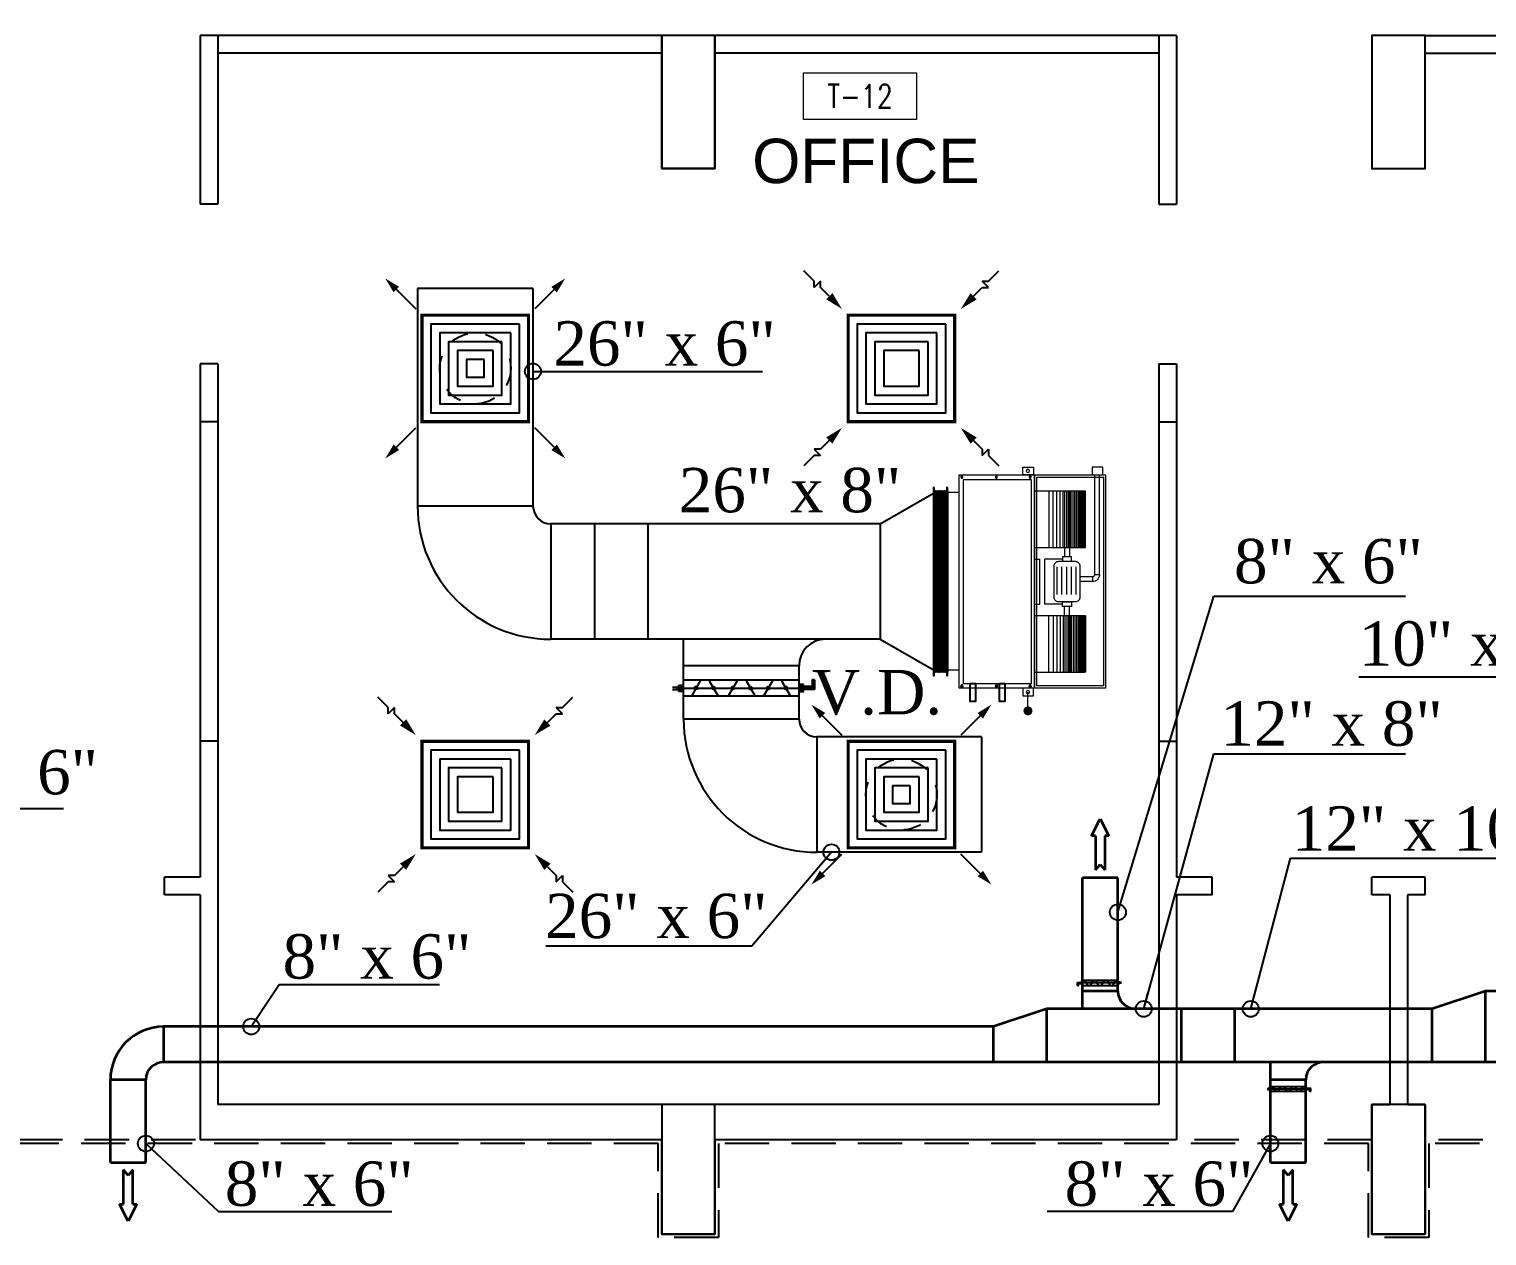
# Model space of a CAD drawing. Extents: x -432 to -365, y -145 to 173.
# Drawn here: x -398.53 to -390.32, y -12.79 to -5.99 of the extents above; entities that cross this region are included whole.
import ezdxf
from ezdxf.enums import TextEntityAlignment as Align

# ---------------------------------------------------------------- set-up
doc = ezdxf.new("R2010")
doc.units = 0
doc.header["$MEASUREMENT"] = 0
for name, pattern in [('DASHDOT', [1, 0.5, -0.25, 0, -0.25]), ('HIDDEN', [0.375, 0.25, -0.125]), ('HIDDEN-Z', [3, 2, -1])]:
    doc.linetypes.add(name, pattern=pattern)
for name, color, linetype in [('01_AC-EQUIP', 206, 'Continuous'), ('03_AC-S.DUCT', 5, 'Continuous'), ('12-AC-FL.CONN.', 2, 'Continuous'), ('A.C.VOLUM DAMPER', 2, 'Continuous'), ('COL', 2, 'Continuous'), ('COLHATCH', 5, 'Continuous'), ('elev', 2, 'Continuous'), ('FASEL', 253, 'Continuous'), ('M-CH-WP-R', 40, 'HIDDEN-Z'), ('M-CH-WP-S', 142, 'Continuous'), ('M-DIFUSER', 195, 'Continuous'), ('M-DUCT-RA', 30, 'Continuous'), ('M-DUCT-SA', 5, 'Continuous'), ('M-EQBMNT', 21, 'Continuous'), ('WALL', 4, 'Continuous'), ('WIN', 5, 'Continuous'), ('ZONE TEXT', 73, 'Continuous')]:
    doc.layers.add(name, color=color, linetype=linetype)
for name, color, linetype, lineweight in [('04-AC_F.A.DUCT', 4, 'Continuous', 35), ('A-SYMB-RMNU', 4, 'Continuous', 9), ('AC-TEXT', 15, 'Continuous', 30)]:
    doc.layers.add(name, color=color, linetype=linetype, lineweight=lineweight)
doc.styles.add('AC', font='romans.shx', dxfattribs={"height": 0.2})
doc.styles.add('ARABY', font='sosa.shx')
doc.styles.add('ROMANS-TITLE', font='ROMANS.shx', dxfattribs={"width": 0.8})
doc.dimstyles.new('IHAB', dxfattribs={"dimscale": 0, "dimtxt": 0.15, "dimasz": 0.09, "dimexe": 0.18, "dimexo": 0.0625, "dimgap": 0, "dimtad": 0, "dimtih": 1, "dimtoh": 1, "dimzin": 0, "dimdsep": 46, "dimtxsty": 'ARABY', "dimcen": 0.03, "dimse1": 1, "dimse2": 1, "dimclrd": 36, "dimclrt": 42, "dimadec": 0, "dimazin": 0, "dimtfac": 1, "dimtmove": 1, "dimatfit": 3, "dimldrblk": 'ORIGIN', "dimfxl": 1, "dimtolj": 1, "dimtzin": 0, "dimarcsym": 0})

# ---------------------------------------------------------------- blocks, each defined once
blk = doc.blocks.new('A$C4397250F')
at = {"layer": '04-AC_F.A.DUCT'}
for p, q in [((0, 0), (-0.0241, -0.0482)), ((0.0241, -0.0482), (0, 0)), ((-0.0241, -0.0482), (-0.0132, -0.0482)), ((-0.0132, -0.0482), (-0.0132, -0.1443)), ((0.0132, -0.0482), (0.0241, -0.0482)), ((0.0132, -0.0482), (0.0132, -0.1443)), ((0, -0.1288), (-0.0132, -0.1443)), ((0.0132, -0.1443), (0, -0.1288))]:
    blk.add_line(p, q, dxfattribs=at)
blk = doc.blocks.new('A$C180A56EA')
at = {"layer": 'A.C.VOLUM DAMPER'}
h = blk.add_hatch(dxfattribs=at)
h.set_pattern_fill('ANSI31', color=256, scale=0.001, style=0)
h.set_pattern_definition([(45, (129.5106855, -230.48025158), (-8.838834765e-05, 8.838834765e-05), [])])
h.paths.add_polyline_path([(0.0459, 0.0039), (0.0459, 0.0065), (0.0401, 0.0065), (0.0401, -0.0027), (0.0459, -0.0027), (0.0459, 0), (0.0603, 0), (0.0603, 0.0128), (0.057, 0.0128), (0.057, 0.0039)])
for p, q in [((-0.1242, 0.0032), (-0.1161, 0.0032)), ((-0.1161, 0.0004), (-0.119, 0.0032)), ((-0.1185, 0), (-0.1161, 0.0024)), ((-0.1161, 0.0015), (-0.1179, 0.0032)), ((-0.1174, 0), (-0.1161, 0.0013)), ((-0.1161, 0.0026), (-0.1168, 0.0032)), ((-0.1163, 0), (-0.1161, 0.0001)), ((-0.1161, 0.0001), (-0.1104, 0.0058)), ((-0.1161, 0.0013), (-0.1116, 0.0058)), ((-0.1161, 0.0024), (-0.1127, 0.0058)), ((-0.1161, -0.0026), (-0.1161, 0.0058)), ((-0.1161, 0.0035), (-0.1138, 0.0058)), ((-0.1161, 0.0058), (-0.1099, 0.0058)), ((-0.1161, 0.0057), (-0.116, 0.0058)), ((-0.1161, 0.0046), (-0.1149, 0.0058)), ((-0.1161, -0.001), (-0.1099, 0.0053)), ((-0.1099, -0.0014), (-0.1161, 0.0048)), ((-0.1161, -0.0021), (-0.1099, 0.0042)), ((-0.1099, -0.0026), (-0.1161, 0.0037)), ((-0.1109, -0.0026), (-0.1161, 0.0026)), ((-0.112, -0.0026), (-0.1161, 0.0015)), ((-0.1131, -0.0026), (-0.1161, 0.0004)), ((-0.1099, -0.0003), (-0.116, 0.0058)), ((-0.1156, -0.0026), (-0.1099, 0.0031)), ((-0.1099, 0.0008), (-0.1149, 0.0058)), ((-0.1145, -0.0026), (-0.1099, 0.002)), ((-0.1099, 0.0019), (-0.1138, 0.0058)), ((-0.1134, -0.0026), (-0.1099, 0.0009)), ((-0.1128, 0.0019), (0.0401, 0.0019)), ((-0.1099, 0.003), (-0.1127, 0.0058)), ((-0.1099, 0.0041), (-0.1116, 0.0058)), ((-0.1099, 0.0052), (-0.1105, 0.0058)), ((0.0401, 0.0121), (-0.1099, 0.0121)), ((-0.0882, 0.0113), (-0.0994, -0.0075)), ((-0.0768, 0.0113), (-0.0656, -0.0075)), ((-0.0402, 0.0113), (-0.0514, -0.0075)), ((-0.0284, 0.0113), (-0.0173, -0.0075)), ((0.0056, 0.0113), (-0.0056, -0.0075)), ((0.0174, 0.0113), (0.0286, -0.0075)), ((0.0459, 0.0065), (0.0401, 0.0065)), ((0.0401, 0.0065), (0.0401, -0.0027)), ((0.0459, 0.0039), (0.0459, 0.0065)), ((0.057, 0.0039), (0.0459, 0.0039)), ((0.0603, 0.0128), (0.057, 0.0128)), ((0.057, 0.0128), (0.057, 0.0039)), ((0.0603, 0.0128), (0.0603, 0)), ((-0.1242, 0), (-0.1161, 0)), ((-0.1142, -0.0026), (-0.1161, -0.0007)), ((-0.1153, -0.0026), (-0.1161, -0.0018)), ((-0.1099, -0.0026), (-0.1161, -0.0026)), ((-0.1123, -0.0026), (-0.1099, -0.0003)), ((-0.1111, -0.0026), (-0.1099, -0.0014)), ((-0.11, -0.0026), (-0.1099, -0.0025)), ((-0.1099, -0.0083), (0.0401, -0.0083)), ((0.0401, -0.0027), (0.0459, -0.0027)), ((0.0603, 0), (0.0459, 0)), ((0.0459, -0.0027), (0.0459, 0))]:
    blk.add_line(p, q, dxfattribs=at)
at = {"layer": 'A.C.VOLUM DAMPER', "extrusion": (0, 0, -1)}
for centre, major_axis, start_param, end_param in [((-0.0938, 0.0019), (0.00135, 0.00135), 3.926991, 7.068583), ((-0.0938, 0.0019), (-0.00135, 0.00135), 2.356195, 5.497787), ((-0.0712, 0.0019), (0.00135, 0.00135), 3.926991, 7.068583), ((-0.0712, 0.0019), (-0.00135, 0.00135), 2.356195, 5.497787), ((-0.0458, 0.0019), (0.00135, 0.00135), 3.926991, 7.068583), ((-0.0458, 0.0019), (-0.00135, 0.00135), 2.356195, 5.497787), ((-0.0228, 0.0019), (0.00135, 0.00135), 3.926991, 7.068583), ((-0.0228, 0.0019), (-0.00135, 0.00135), 2.356194, 5.497787), ((0, 0.0019), (0.00135, 0.00135), 3.926991, 7.068583), ((0, 0.0019), (0.00135, 0.00135), 0.785398, 3.926991), ((0.023, 0.0019), (0.00135, 0.00135), 3.926991, 7.068583), ((0.023, 0.0019), (-0.00135, 0.00135), 2.356195, 5.497787)]:
    blk.add_ellipse(centre, major_axis=major_axis, ratio=1, start_param=start_param, end_param=end_param, dxfattribs=at)
blk = doc.blocks.new('*U251')
at = {"layer": 'M-DIFUSER', "ltscale": 5, "const_width": 18}
blk.add_lwpolyline([(-300, 300), (300, 300), (300, -300), (-300, -300)], close=True, dxfattribs=at)
at = {"layer": 'M-DIFUSER', "color": 21}
for points in [[(250, 250), (-250, 250), (-250, -250), (250, -250)], [(200, 200), (-200, 200), (-200, -200), (200, -200)], [(150, 150), (-150, 150), (-150, -150), (150, -150)], [(100, 100), (-100, 100), (-100, -100), (100, -100)], [(50, 50), (-50, 50), (-50, -50), (50, -50)]]:
    blk.add_lwpolyline(points, close=True, dxfattribs=at)
at = {"layer": 'M-DUCT-SA', "color": 5, "extrusion": (-5.07059e-20, -1.19855e-17, -1)}
blk.add_line((-461.1, 461.1), (-335.4, 335.4), dxfattribs=at)
at = {"layer": 'M-DUCT-SA', "color": 5, "extrusion": (-1.19855e-17, 5.07059e-20, -1)}
blk.add_line((461.1, 461.1), (335.4, 335.4), dxfattribs=at)
at = {"layer": 'M-DUCT-SA', "color": 5, "extrusion": (1.19855e-17, -5.07059e-20, -1)}
blk.add_line((-461.1, -461.1), (-335.4, -335.4), dxfattribs=at)
at = {"layer": 'M-DUCT-SA', "color": 5, "extrusion": (5.07059e-20, 1.19855e-17, -1)}
blk.add_line((461.1, -461.1), (335.4, -335.4), dxfattribs=at)
at = {"layer": 'M-DUCT-SA', "color": 5, "extrusion": (-5.07059e-20, -1.19855e-17, -1)}
blk.add_solid([(459.6, 428.4), (428.6, 459.4), (506.9, 506.9)], dxfattribs=at)
at = {"layer": 'M-DUCT-SA', "color": 5, "extrusion": (5.07059e-20, -1.19855e-17, -1)}
blk.add_solid([(-459.6, 428.4), (-428.7, 459.4), (-506.9, 506.9)], dxfattribs=at)
at = {"layer": 'M-DUCT-SA', "color": 5, "extrusion": (1.19855e-17, -5.07059e-20, -1)}
blk.add_solid([(428.4, -459.6), (459.4, -428.6), (506.9, -506.9)], dxfattribs=at)
at = {"layer": 'M-DUCT-SA', "color": 5, "extrusion": (-1.19855e-17, -5.07059e-20, -1)}
blk.add_solid([(-428.4, -459.6), (-459.4, -428.6), (-506.9, -506.9)], dxfattribs=at)
blk = doc.blocks.new('*U254')
at = {"layer": 'M-DIFUSER', "ltscale": 5, "const_width": 18}
blk.add_lwpolyline([(-300, 300), (300, 300), (300, -300), (-300, -300)], close=True, dxfattribs=at)
at = {"layer": 'M-DIFUSER', "color": 21}
for points in [[(250, 250), (-250, 250), (-250, -250), (250, -250)], [(200, 200), (-200, 200), (-200, -200), (200, -200)], [(150, 150), (-150, 150), (-150, -150), (150, -150)], [(100, 100), (-100, 100), (-100, -100), (100, -100)]]:
    blk.add_lwpolyline(points, close=True, dxfattribs=at)
at = {"layer": 'M-DUCT-RA', "color": 30}
for p, q in [((-491, 491), (-548.9, 548.9)), ((491, 491), (548.9, 548.9)), ((-491, 455.4), (-491, 491)), ((-455.4, 491), (-491, 455.4)), ((-455.4, 455.4), (-455.4, 491)), ((-406.3, 406.3), (-455.4, 455.4)), ((406.3, 406.3), (455.4, 455.4)), ((455.4, 491), (491, 491)), ((491, 455.4), (455.4, 491)), ((455.4, 455.4), (491, 455.4)), ((-406.3, -406.3), (-455.4, -455.4)), ((406.3, -406.3), (455.4, -455.4)), ((-491, -491), (-548.9, -548.9)), ((-491, -455.4), (-455.4, -491)), ((-455.4, -455.4), (-491, -455.4)), ((-455.4, -491), (-491, -491)), ((455.4, -491), (491, -455.4)), ((455.4, -455.4), (455.4, -491)), ((491, -455.4), (491, -491)), ((491, -491), (548.9, -548.9))]:
    blk.add_line(p, q, dxfattribs=at)
for points in [[(-388.6, 424), (-423.7, 388.9), (-335, 335)], [(424, 388.6), (388.9, 423.7), (335, 335)], [(-424, -388.6), (-388.9, -423.7), (-335, -335)], [(388.6, -424), (423.7, -388.9), (335, -335)]]:
    blk.add_solid(points, dxfattribs=at)
blk = doc.blocks.new('A$C069E27EC')
at = {"layer": '01_AC-EQUIP', "color": 2, "linetype": 'Continuous'}
for p, q in [((0, 0), (0, -130)), ((1, 0.3), (0.5, -1.3)), ((1, 0.3), (1.5, -1.3)), ((2, 0.3), (1.5, -1.3)), ((2, 0.3), (2.5, -1.3)), ((3, 0.3), (2.5, -1.3)), ((3, 0.3), (3.6, -1.3)), ((4.1, 0.3), (3.6, -1.3)), ((4.1, 0.3), (4.6, -1.3)), ((5.1, 0.3), (4.6, -1.3)), ((5.1, 0.3), (5.6, -1.3)), ((6.1, 0.3), (5.6, -1.3)), ((6.1, 0.3), (6.6, -1.3)), ((7.1, 0.3), (6.6, -1.3)), ((7.1, 0.3), (7.6, -1.3)), ((8.1, 0.3), (7.6, -1.3)), ((8.1, 0.3), (8.6, -1.3)), ((9.2, 0.3), (8.6, -1.3)), ((9.2, 0.3), (9.7, -1.3)), ((1.5, -128.7), (1.5, -1.3)), ((2.5, -128.7), (2.5, -1.3)), ((3.6, -128.7), (3.6, -1.3)), ((4.6, -128.7), (4.6, -1.3)), ((5.6, -128.7), (5.6, -1.3)), ((6.6, -128.7), (6.6, -1.3)), ((7.6, -128.7), (7.6, -1.3)), ((8.6, -128.7), (8.6, -1.3)), ((1, -130.3), (0.5, -128.7)), ((1, -130.3), (1.5, -128.7)), ((2, -130.3), (1.5, -128.7)), ((2, -130.3), (2.5, -128.7)), ((3, -130.3), (2.5, -128.7)), ((3, -130.3), (3.6, -128.7)), ((4.1, -130.3), (3.6, -128.7)), ((4.1, -130.3), (4.6, -128.7)), ((5.1, -130.3), (4.6, -128.7)), ((5.1, -130.3), (5.6, -128.7)), ((6.1, -130.3), (5.6, -128.7)), ((6.1, -130.3), (6.6, -128.7)), ((7.1, -130.3), (6.6, -128.7)), ((7.1, -130.3), (7.6, -128.7)), ((8.1, -130.3), (7.6, -128.7)), ((8.1, -130.3), (8.6, -128.7)), ((9.2, -130.3), (8.6, -128.7)), ((9.2, -130.3), (9.7, -128.7))]:
    blk.add_line(p, q, dxfattribs=at)
for points in [[(0, 2.5), (0.5, 2.5), (0.5, -132.5), (0, -132.5)], [(9.7, 2.5), (10.2, 2.5), (10.2, -132.5), (9.7, -132.5)]]:
    blk.add_lwpolyline(points, close=True, dxfattribs=at)
blk = doc.blocks.new('A$C7CD32F90')
at = {"layer": '01_AC-EQUIP', "color": 1, "lineweight": 20}
for p, q in [((0.5993, -0.0745), (0.5993, -0.1449)), ((0.6259, -0.0745), (0.5993, -0.0745)), ((0.6259, -0.0745), (0.6259, -0.1449)), ((0.6392, -0.0346), (1.2, -0.0345)), ((0.6392, -0.0612), (0.6392, -0.0346)), ((0.6392, -0.0612), (1.2, -0.0612)), ((0.0885, -0.4), (0.0885, -0.1159)), ((0.4078, -0.1159), (0.0885, -0.1159)), ((0.4078, -0.1175), (0.0885, -0.1175)), ((0.4078, -0.1194), (0.0885, -0.1194)), ((0.4078, -0.1218), (0.0885, -0.1218)), ((0.4078, -0.1249), (0.0885, -0.1249)), ((0.4078, -0.1281), (0.0885, -0.1281)), ((0.4078, -0.1317), (0.0885, -0.1317)), ((0.4078, -0.1357), (0.0885, -0.1357)), ((0.4078, -0.1407), (0.0885, -0.1407)), ((0.4078, -0.1475), (0.0885, -0.1475)), ((0.4078, -0.1547), (0.0885, -0.1547)), ((0.4078, -0.1635), (0.0885, -0.1635)), ((0.4078, -0.4), (0.4078, -0.1159)), ((0.7908, -0.4), (0.7908, -0.1159)), ((0.7908, -0.1159), (1.11, -0.1159)), ((0.7908, -0.1175), (1.11, -0.1175)), ((0.7908, -0.1194), (1.11, -0.1194)), ((0.7908, -0.1218), (1.11, -0.1218)), ((0.7908, -0.1249), (1.11, -0.1249)), ((0.7908, -0.1281), (1.11, -0.1281)), ((0.7908, -0.1317), (1.11, -0.1317)), ((0.7908, -0.1357), (1.11, -0.1357)), ((0.7908, -0.1407), (1.11, -0.1407)), ((0.7908, -0.1475), (1.11, -0.1475)), ((0.7908, -0.1547), (1.11, -0.1547)), ((0.7908, -0.1635), (1.11, -0.1635)), ((1.11, -0.4), (1.11, -0.1159)), ((0.4078, -0.1733), (0.0885, -0.1733)), ((0.4078, -0.1834), (0.0885, -0.1834)), ((0.4078, -0.1935), (0.0885, -0.1935)), ((0.4078, -0.2007), (0.0885, -0.2007)), ((0.4078, -0.2094), (0.0885, -0.2094)), ((0.4078, -0.2192), (0.0885, -0.2192)), ((0.4078, -0.2293), (0.0885, -0.2293)), ((0.4078, -0.2394), (0.0885, -0.2394)), ((0.4078, -0.2044), (0.4596, -0.2044)), ((0.4078, -0.231), (0.4596, -0.231)), ((0.4722, -0.2429), (0.4722, -0.3429)), ((0.6828, -0.1679), (0.5262, -0.1679)), ((0.6828, -0.1945), (0.5262, -0.1945)), ((0.6828, -0.2211), (0.5262, -0.2211)), ((0.7263, -0.2429), (0.7263, -0.3429)), ((0.7908, -0.2044), (0.739, -0.2044)), ((0.7908, -0.231), (0.739, -0.231)), ((0.7908, -0.1733), (1.11, -0.1733)), ((0.7908, -0.1834), (1.11, -0.1834)), ((0.7908, -0.1935), (1.11, -0.1935)), ((0.7908, -0.2007), (1.11, -0.2007)), ((0.7908, -0.2094), (1.11, -0.2094)), ((0.7908, -0.2192), (1.11, -0.2192)), ((0.7908, -0.2293), (1.11, -0.2293)), ((0.7908, -0.2394), (1.11, -0.2394)), ((0.4078, -0.2554), (0.0885, -0.2554)), ((0.4078, -0.2754), (0.0885, -0.2754)), ((0.4078, -0.2954), (0.0885, -0.2954)), ((0.0885, -0.3207), (0.4078, -0.3207)), ((0.6828, -0.2477), (0.5262, -0.2477)), ((0.6828, -0.2743), (0.5262, -0.2743)), ((0.7908, -0.2554), (1.11, -0.2554)), ((0.7908, -0.2754), (1.11, -0.2754)), ((0.7908, -0.2954), (1.11, -0.2954)), ((1.11, -0.3207), (0.7908, -0.3207)), ((0.4722, -0.3429), (0.7263, -0.3429)), ((0.4722, -0.3703), (0.7263, -0.3703)), ((0.4722, -0.4), (0.4722, -0.3703)), ((0.7263, -0.4), (0.7263, -0.3703)), ((0.0219, -0.4254), (0.0012, -0.4254)), ((0.0111, -0.4184), (0.0111, -0.4317)), ((1.1781, -0.4254), (1.1988, -0.4254)), ((1.1889, -0.4184), (1.1889, -0.4317)), ((0.0219, -0.6154), (0.0012, -0.6154)), ((0.0111, -0.6084), (0.0111, -0.6217)), ((1.1781, -0.6154), (1.1988, -0.6154)), ((1.1889, -0.6084), (1.1889, -0.6217)), ((0.0219, -0.8104), (0.0012, -0.8104)), ((0.0111, -0.8034), (0.0111, -0.8167)), ((1.1781, -0.8104), (1.1988, -0.8104)), ((1.1889, -0.8034), (1.1889, -0.8167)), ((0.1002, -0.8245), (0.1002, -0.8899)), ((1.1002, -0.8245), (1.1002, -0.8899))]:
    blk.add_line(p, q, dxfattribs=at)
at = {"layer": '01_AC-EQUIP', "color": 1, "linetype": 'DASHDOT', "lineweight": 20}
for p, q in [((0.4078, -0.1935), (0.0885, -0.1935)), ((0.7908, -0.1935), (1.11, -0.1935))]:
    blk.add_line(p, q, dxfattribs=at)
at = {"layer": '01_AC-EQUIP', "color": 4, "lineweight": 20}
blk.add_line((-0.1285, -0.4376), (-0.0226, -0.4376), dxfattribs=at)
at = {"layer": '01_AC-EQUIP', "color": 1, "lineweight": 20}
for points in [[(0, -0.4), (1.2, -0.4), (1.2, 0), (0, 0)], [(0.0121, -0.3879), (1.1879, -0.3879), (1.1879, -0.0121), (0.0121, -0.0121)], [(1.244, -0.0757), (1.2, -0.0757), (1.2, -0.0158), (1.244, -0.0158)], [(0.4848, -0.1925), (0.4596, -0.1925), (0.4596, -0.2429), (0.4848, -0.2429)], [(0.7137, -0.1925), (0.739, -0.1925), (0.739, -0.2429), (0.7137, -0.2429)], [(-0.044, -0.4068), (0, -0.4068), (0, -0.4667), (-0.044, -0.4667)], [(1.2, -0.4), (0, -0.4), (0, -0.8245), (1.2003, -0.8245)], [(1.244, -0.4068), (1.2, -0.4068), (1.2, -0.4667), (1.244, -0.4667)], [(1.175, -0.42), (0.0245, -0.42), (0.0245, -0.8), (1.175, -0.8)]]:
    blk.add_lwpolyline(points, close=True, dxfattribs=at)
blk.add_lwpolyline([(0.6871, -0.1449), (0.5115, -0.1449, 0.414214), (0.4848, -0.1715), (0.4848, -0.2639, 0.414214), (0.5115, -0.2905), (0.6871, -0.2905, 0.414214), (0.7137, -0.2639), (0.7137, -0.1715, 0.414214)], format="xyb", close=True, dxfattribs=at)
at = {"layer": '01_AC-EQUIP', "color": 4, "lineweight": 20, "const_width": 0.0252}
blk.add_lwpolyline([(-0.1258, -0.4499, 1), (-0.1312, -0.4253, 1)], format="xyb", close=True, dxfattribs=at)
at = {"layer": '01_AC-EQUIP', "color": 1, "lineweight": 20}
for centre in [(-0.0226, -0.4376), (1.2226, -0.4376)]:
    blk.add_circle(centre, 0.00932, dxfattribs=at)
for radius in [0.0399, 0.0133]:
    blk.add_arc((0.6392, -0.0745), radius, 90.00061, 180.00061, dxfattribs=at)
at = {"layer": '01_AC-EQUIP', "color": 1, "lineweight": 20, "extrusion": (0, 0, -1)}
for centre, major_axis, start_param, end_param in [((0.0111, -0.4254), (-0.00827, 0), -1.570796, 4.712389), ((0.0111, -0.4254), (-0.0047, 0), 3.141593, 9.424778), ((0.0111, -0.6154), (-0.00827, 0), -1.570796, 4.712389), ((0.0111, -0.6154), (-0.0047, 0), 3.141593, 9.424778), ((0.0111, -0.8104), (-0.00827, 0), -1.570796, 4.712389), ((0.0111, -0.8104), (-0.0047, 0), 3.141593, 9.424778)]:
    blk.add_ellipse(centre, major_axis=major_axis, ratio=0.646018, start_param=start_param, end_param=end_param, dxfattribs=at)
at = {"layer": '01_AC-EQUIP', "color": 1, "lineweight": 20}
for centre, major_axis, start_param, end_param in [((1.1889, -0.4254), (0.00827, 0), -1.570796, 4.712389), ((1.1889, -0.4254), (0.0047, 0), 3.141593, 9.424778), ((1.1889, -0.6154), (0.00827, 0), -1.570796, 4.712389), ((1.1889, -0.6154), (0.0047, 0), 3.141593, 9.424778), ((1.1889, -0.8104), (0.00827, 0), -1.570796, 4.712389), ((1.1889, -0.8104), (0.0047, 0), 3.141593, 9.424778)]:
    blk.add_ellipse(centre, major_axis=major_axis, ratio=0.646018, start_param=start_param, end_param=end_param, dxfattribs=at)
at = {"layer": 'M-CH-WP-R', "color": 6, "linetype": 'ByBlock', "ltscale": 1.5}
blk.add_lwpolyline([(0.025, -0.7623), (0.025, -0.7323), (-0.075, -0.7323), (-0.075, -0.7623)], close=True, dxfattribs=at)
at = {"layer": 'M-CH-WP-S', "color": 5, "linetype": 'ByBlock', "ltscale": 1.5}
blk.add_lwpolyline([(0.025, -0.5973), (0.025, -0.5673), (-0.075, -0.5673), (-0.075, -0.5973)], close=True, dxfattribs=at)
at = {"layer": 'M-EQBMNT', "color": 21, "linetype": 'ByBlock', "ltscale": 1.5}
for p, q in [((0.4078, -0.1159), (0.0885, -0.1159)), ((0.7908, -0.1159), (1.11, -0.1159))]:
    blk.add_line(p, q, dxfattribs=at)
at = {"layer": '01_AC-EQUIP', "color": 1, "lineweight": 20, "xscale": 0.00784765227677817, "yscale": 0.00784765227677817, "zscale": 0.00784765227677817, "rotation": 270}
blk.add_blockref('A$C069E27EC', (1.1102, -0.8899), dxfattribs=at)
blk = doc.blocks.new('A-ROOM')
at = {"layer": 'A-SYMB-RMNU'}
blk.add_lwpolyline([(-425, 175), (425, 175), (425, -175), (-425, -175)], close=True, dxfattribs=at)
at = {"layer": 'A-SYMB-RMNU', "style": 'ROMANS-TITLE', "width": 0.8}
blk.add_attdef('ROOM-NO', text='', height=175, dxfattribs=at).set_placement((0, 0), align=Align.MIDDLE)

msp = doc.modelspace()

# ---------------------------------------------------------------- hatches: boundary and pattern name
at = {"layer": 'COLHATCH', "linetype": 'Continuous'}
h = msp.add_hatch(dxfattribs=at)
h.set_pattern_fill('_USER', color=252, scale=0.05, angle=45, style=0, double=1, pattern_type=0)
h.set_pattern_definition([(45, (-202.924395, -172.77691), (-0.035355339, 0.035355339), []), (135, (-202.924395, -172.77691), (-0.035355339, -0.035355339), [])])
h.paths.add_polyline_path([(-382.4844, 4.8031), (-382.7844, 4.8031), (-382.7844, 3.9031), (-382.4844, 3.9031)])
h.paths.add_polyline_path([(-380.4844, 4.8031), (-381.2844, 4.8031), (-381.2844, 4.5031), (-380.4844, 4.5031)])
h.paths.add_polyline_path([(-378.5344, 2.8031), (-378.8344, 2.8031), (-378.8344, 2.2031), (-378.5344, 2.2031)])
h.paths.add_polyline_path([(-378.1344, -0.7769), (-378.9344, -0.7769), (-378.9344, -1.0769), (-378.1344, -1.0769)])
h.paths.add_polyline_path([(-380.6844, -0.7769), (-381.4844, -0.7769), (-381.4844, -1.0769), (-380.6844, -1.0769)])
h.paths.add_polyline_path([(-380.5844, -5.8269), (-381.4844, -5.8269), (-381.4844, -6.1269), (-380.5844, -6.1269)])
h.paths.add_polyline_path([(-378.1344, -5.7769), (-378.9344, -5.7769), (-378.9344, -6.0769), (-378.1344, -6.0769)])
h.paths.add_polyline_path([(-380.3919, -12.0469), (-381.4919, -12.0469), (-381.4919, -12.3469), (-380.6389, -12.3469, -0.011587), (-380.6548, -13.0326), (-380.4051, -13.0435, 0.01656)])
h.paths.add_polyline_path([(-380.5864, -14.7769), (-380.8398, -14.7769, -0.040808), (-381.4283, -17.1158), (-381.1918, -17.1969, 0.04151)])
h.paths.add_polyline_path([(-382.4844, -14.1769), (-382.7844, -14.1769), (-382.7844, -15.0769), (-382.4844, -15.0769)])
h.paths.add_polyline_path([(-386.6144, -14.1769), (-387.0144, -14.1769), (-387.0144, -15.0769), (-386.6144, -15.0769)])
h.paths.add_polyline_path([(-390.4144, -14.1769), (-390.8644, -14.1769), (-390.8644, -15.0769), (-390.4144, -15.0769)])
h.paths.add_polyline_path([(-390.6644, -15.9969), (-390.9644, -15.9969), (-390.9644, -16.8969), (-390.6644, -16.8969)])
h.paths.add_polyline_path([(-398.6644, -14.1769), (-398.9644, -14.1769), (-398.9644, -15.0769), (-398.6644, -15.0769)])
h.paths.add_polyline_path([(-398.6644, -15.9969), (-398.9644, -15.9969), (-398.9644, -16.8969), (-398.6644, -16.8969)])
h.paths.add_polyline_path([(-406.6644, -14.1769), (-406.9644, -14.1769), (-406.9644, -15.0769), (-406.6644, -15.0769)])
h.paths.add_polyline_path([(-406.6644, -15.9969), (-406.9644, -15.9969), (-406.9644, -16.8969), (-406.6644, -16.8969)])
h.paths.add_polyline_path([(-414.7644, -14.1769), (-415.2144, -14.1769), (-415.2144, -15.0769), (-414.7639, -15.0769)])
h.paths.add_polyline_path([(-414.6644, -15.9969), (-414.9644, -15.9969), (-414.9644, -16.8969), (-414.6644, -16.8969)])
h.paths.add_polyline_path([(-418.6144, -14.1769), (-419.0144, -14.1769), (-419.0144, -15.0769), (-418.6144, -15.0769)])
h.paths.add_polyline_path([(-422.8444, -14.1769), (-423.1444, -14.1769), (-423.1444, -15.0769), (-422.8444, -15.0769)])
h.paths.add_polyline_path([(-424.1369, -12.0469), (-425.2369, -12.0469, 0.01656), (-425.2237, -13.0435), (-424.974, -13.0326, -0.011587), (-424.9898, -12.3469), (-424.1369, -12.3469)])
h.paths.add_polyline_path([(-424.789, -14.7769), (-425.0424, -14.7769, 0.04151), (-424.437, -17.1969), (-424.2005, -17.1158, -0.040808)])
h.paths.add_polyline_path([(-424.1444, -5.8269), (-425.0444, -5.8269), (-425.0444, -6.1269), (-424.1444, -6.1269)])
h.paths.add_polyline_path([(-426.6944, -5.7769), (-427.4944, -5.7769), (-427.4944, -6.0769), (-426.6944, -6.0769)])
h.paths.add_polyline_path([(-426.6944, -0.7769), (-427.4944, -0.7769), (-427.4944, -1.0769), (-426.6944, -1.0769)])
h.paths.add_polyline_path([(-424.1444, -0.7769), (-424.9444, -0.7769), (-424.9444, -1.0769), (-424.1444, -1.0769)])
h.paths.add_polyline_path([(-426.7944, 2.8031), (-427.0944, 2.8031), (-427.0944, 2.2031), (-426.7944, 2.2031)])
h.paths.add_polyline_path([(-424.3444, 4.8031), (-425.1444, 4.8031), (-425.1444, 4.5031), (-424.3444, 4.5031)])
h.paths.add_polyline_path([(-422.8444, 4.8031), (-423.1444, 4.8031), (-423.1444, 3.9031), (-422.8444, 3.9031)])
h.paths.add_polyline_path([(-418.5644, 4.8031), (-418.9644, 4.8031), (-418.9644, 3.9031), (-418.5644, 3.9031)])
h.paths.add_polyline_path([(-414.7644, 4.8031), (-415.2144, 4.8031), (-415.2144, 3.9031), (-414.7644, 3.9031)])
h.paths.add_polyline_path([(-405.4144, 7.0031), (-405.7144, 7.0031), (-405.7144, 6.4031), (-405.4144, 6.4031)])
h.paths.add_polyline_path([(-405.4144, 4.5031), (-400.3144, 4.5031), (-400.3144, 3.0531), (-400.0144, 3.0531), (-400.0144, 4.8031), (-405.7144, 4.8031), (-405.7144, 3.0531), (-405.4144, 3.0531)])
h.paths.add_polyline_path([(-398.6644, 7.0031), (-398.9644, 7.0031), (-398.9644, 6.4031), (-398.6644, 6.4031)])
h.paths.add_polyline_path([(-398.6644, 3.6531), (-398.9644, 3.6531), (-398.9644, 3.0531), (-398.6644, 3.0531)])
h.paths.add_polyline_path([(-390.4144, 4.8031), (-390.8644, 4.8031), (-390.8644, 3.9031), (-390.4144, 3.9031)])

# ---------------------------------------------------------------- linework, layer by layer
at = {"layer": '03_AC-S.DUCT', "linetype": 'Continuous'}
for p, q in [((-396.3394, -7.4519), (-396.3394, -8.6769)), ((-395.6894, -7.4519), (-396.3394, -7.4519)), ((-395.6894, -7.4519), (-395.6894, -8.6769)), ((-393.7341, -8.7769), (-393.4302, -8.6018)), ((-395.6894, -8.6769), (-396.3394, -8.6769)), ((-393.7341, -8.7769), (-395.5894, -8.7769)), ((-395.5894, -8.7769), (-395.5894, -9.4269)), ((-395.341, -9.4269), (-395.341, -8.7769)), ((-395.041, -9.4269), (-395.041, -8.7769)), ((-393.7341, -8.7769), (-393.7341, -9.4269)), ((-393.7341, -9.4269), (-395.5894, -9.4269)), ((-394.841, -9.8769), (-394.841, -9.4269)), ((-393.7341, -9.4269), (-393.4302, -9.6018)), ((-394.191, -9.5769), (-394.841, -9.5769)), ((-394.191, -9.8769), (-394.191, -9.5769)), ((-394.191, -9.8769), (-394.841, -9.8769)), ((-393.1644, -9.9769), (-394.091, -9.9769)), ((-394.091, -9.9769), (-394.091, -10.6269)), ((-393.1644, -9.9769), (-393.1644, -10.6269)), ((-393.1644, -10.6269), (-394.091, -10.6269))]:
    msp.add_line(p, q, dxfattribs=at)
for centre, radius, start, end in [((-395.5894, -8.6769), 0.75, 180, 270), ((-395.5894, -8.6769), 0.1, 180, 270), ((-394.041, -9.5769), 0.15, 90, 180), ((-394.091, -9.8769), 0.75, 180, 270), ((-394.091, -9.8769), 0.1, 180, 270)]:
    msp.add_arc(centre, radius, start, end, dxfattribs=at)
at = {"layer": '04-AC_F.A.DUCT', "linetype": 'Continuous'}
for p, q in [((-392.595, -11.5086), (-392.595, -10.7717)), ((-392.395, -10.7717), (-392.595, -10.7717)), ((-392.395, -11.4086), (-392.395, -10.7717)), ((-392.395, -11.4086), (-392.595, -11.4086)), ((-390.3259, -11.4086), (-390.6259, -11.5086)), ((-382.3844, -11.4086), (-390.3259, -11.4086)), ((-390.3259, -11.8086), (-390.3259, -11.4086)), ((-392.795, -11.5086), (-393.095, -11.6086)), ((-390.6259, -11.5086), (-392.795, -11.5086)), ((-392.795, -11.8086), (-392.795, -11.5086)), ((-392.0364, -11.8086), (-392.0364, -11.5086)), ((-391.7364, -11.8086), (-391.7364, -11.5086)), ((-390.6259, -11.8086), (-390.6259, -11.5086)), ((-393.095, -11.6086), (-397.7694, -11.6086)), ((-397.7694, -11.6086), (-397.7694, -11.8086)), ((-393.095, -11.8086), (-393.095, -11.6086)), ((-382.3844, -11.8086), (-397.7694, -11.8086)), ((-391.5364, -12.3746), (-391.5364, -11.8086)), ((-398.0694, -12.3746), (-398.0694, -11.9086)), ((-397.8694, -11.9086), (-398.0694, -11.9086)), ((-397.8694, -12.3746), (-397.8694, -11.9086)), ((-391.3364, -11.9086), (-391.5364, -11.9086)), ((-391.3364, -12.3746), (-391.3364, -11.9086)), ((-398.0694, -12.3746), (-397.8694, -12.3746)), ((-391.5364, -12.3746), (-391.3364, -12.3746))]:
    msp.add_line(p, q, dxfattribs=at)
for centre, radius, start, end in [((-392.295, -11.4086), 0.1, 180, 270), ((-397.7694, -11.9086), 0.3, 90, 180), ((-397.7694, -11.9086), 0.1, 90, 180), ((-391.2364, -11.9086), 0.1, 90, 180)]:
    msp.add_arc(centre, radius, start, end, dxfattribs=at)
at = {"layer": '12-AC-FL.CONN.', "linetype": 'HIDDEN', "ltscale": 0.25}
for centre in [(-396.0144, -7.9019), (-393.6144, -10.3019)]:
    msp.add_circle(centre, 0.2, dxfattribs=at)
at = {"layer": 'COL', "linetype": 'Continuous'}
for points in [[(-394.6644, -6.0269), (-394.9644, -6.0269), (-394.9644, -6.7769), (-394.6644, -6.7769)], [(-390.6644, -6.0269), (-390.9644, -6.0269), (-390.9644, -6.7769), (-390.6644, -6.7769)], [(-394.6644, -12.0469), (-394.9644, -12.0469), (-394.9644, -12.7769), (-394.6644, -12.7769)], [(-390.6644, -12.0469), (-390.9644, -12.0469), (-390.9644, -12.7769), (-390.6644, -12.7769)]]:
    msp.add_lwpolyline(points, close=True, dxfattribs=at)
at = {"layer": 'elev', "color": 252}
for p, q in [((-390.6644, -6.0269), (-389.5644, -6.0269)), ((-390.6644, -6.1269), (-389.5644, -6.1269))]:
    msp.add_line(p, q, dxfattribs=at)
at = {"layer": 'FASEL', "linetype": 'HIDDEN'}
for points in [[(-382.7044, 2.5031), (-382.7044, -12.2469), (-383.0044, -12.2469), (-383.0044, -12.2469), (-386.6644, -12.2469), (-386.6644, -12.2469), (-386.9644, -12.2469), (-386.9644, -12.2469), (-390.6644, -12.2469), (-390.6644, -12.7769), (-390.9644, -12.7769), (-390.9644, -12.2469), (-394.6644, -12.2469), (-394.6644, -12.7769), (-394.9644, -12.7769), (-394.9644, -12.2469), (-398.6644, -12.2469)], [(-382.6844, 2.5031), (-382.6844, -12.2669), (-383.0244, -12.2669), (-383.0244, -12.2669), (-386.6444, -12.2669), (-386.6444, -12.2669), (-386.9844, -12.2669), (-386.9844, -12.2669), (-390.6444, -12.2669), (-390.6444, -12.7969), (-390.9844, -12.7969), (-390.9844, -12.2669), (-394.6444, -12.2669), (-394.6444, -12.7969), (-394.9844, -12.7969), (-394.9844, -12.2669), (-398.6444, -12.2669)]]:
    msp.add_lwpolyline(points, dxfattribs=at)
at = {"layer": 'WALL', "color": 252, "linetype": 'Continuous'}
for p, q in [((-397.5644, -6.0269), (-397.5644, -6.9769)), ((-397.4644, -6.0269), (-397.5644, -6.0269)), ((-397.4644, -6.0269), (-397.4644, -6.9769)), ((-394.9644, -6.7769), (-394.9644, -6.0269)), ((-394.6644, -6.0269), (-394.9644, -6.0269)), ((-394.6644, -6.0269), (-394.6644, -6.7769)), ((-392.0644, -6.0269), (-392.1644, -6.0269)), ((-392.1644, -6.0269), (-392.1644, -6.9769)), ((-392.0644, -6.0269), (-392.0644, -6.9769)), ((-394.6644, -6.7769), (-394.9644, -6.7769)), ((-397.4644, -6.9769), (-397.5644, -6.9769)), ((-392.1644, -6.9769), (-392.0644, -6.9769)), ((-397.4644, -7.8769), (-397.5644, -7.8769)), ((-397.5644, -7.8769), (-397.5644, -8.2019)), ((-397.4644, -7.8769), (-397.4644, -8.2019)), ((-392.1644, -7.8769), (-392.0644, -7.8769)), ((-392.1644, -7.8769), (-392.1644, -8.2019)), ((-392.0644, -7.8769), (-392.0644, -8.2019)), ((-397.4644, -8.2019), (-397.5644, -8.2019)), ((-392.1644, -8.2019), (-392.0644, -8.2019)), ((-397.4644, -10.0019), (-397.5644, -10.0019)), ((-397.5644, -10.0019), (-397.5644, -10.7669)), ((-397.4644, -10.0019), (-397.4644, -12.0469)), ((-392.1644, -10.0019), (-392.0644, -10.0019)), ((-392.1644, -10.0019), (-392.1644, -12.0469)), ((-392.0644, -10.0019), (-392.0644, -10.7669)), ((-397.5644, -10.7669), (-397.7644, -10.7669)), ((-397.7644, -10.8669), (-397.7644, -10.7669)), ((-391.8644, -10.7669), (-392.0644, -10.7669)), ((-391.8644, -10.8669), (-391.8644, -10.7669)), ((-390.6644, -10.7669), (-390.9644, -10.7669)), ((-390.9644, -10.8669), (-390.9644, -10.7669)), ((-390.6644, -10.8669), (-390.6644, -10.7669)), ((-397.5644, -10.8669), (-397.7644, -10.8669)), ((-397.5644, -10.8669), (-397.5644, -12.2469)), ((-392.0644, -10.8669), (-392.0644, -12.2469)), ((-391.8644, -10.8669), (-392.0644, -10.8669)), ((-390.8644, -10.8669), (-390.9644, -10.8669)), ((-390.8644, -10.8669), (-390.8644, -12.0469)), ((-390.7644, -10.8669), (-390.7644, -12.0469)), ((-390.6644, -10.8669), (-390.7644, -10.8669)), ((-392.1644, -12.0469), (-397.4644, -12.0469)), ((-390.9644, -12.7769), (-390.9644, -12.0469)), ((-390.9644, -12.0469), (-390.8644, -12.0469)), ((-390.7644, -12.0469), (-390.6644, -12.0469)), ((-390.6644, -12.0469), (-390.6644, -12.7769)), ((-394.9644, -12.2469), (-397.5644, -12.2469)), ((-394.9644, -12.7769), (-394.9644, -12.2469)), ((-392.0644, -12.2469), (-394.6644, -12.2469)), ((-394.6644, -12.2469), (-394.6644, -12.7769)), ((-394.6644, -12.7769), (-394.9644, -12.7769)), ((-390.6644, -12.7769), (-390.9644, -12.7769))]:
    msp.add_line(p, q, dxfattribs=at)
msp.add_lwpolyline([(-390.9644, -6.7769), (-390.6644, -6.7769), (-390.6644, -6.0269), (-390.9644, -6.0269)], close=True, dxfattribs=at)
at = {"layer": 'WIN', "color": 252}
for p, q in [((-394.9644, -6.0269), (-397.4644, -6.0269)), ((-392.1644, -6.0269), (-394.6644, -6.0269)), ((-394.9644, -6.1269), (-397.4644, -6.1269)), ((-392.1644, -6.1269), (-394.6644, -6.1269)), ((-397.5644, -8.2019), (-397.5644, -10.0019)), ((-397.4644, -8.2019), (-397.4644, -10.0019)), ((-392.1644, -8.2019), (-392.1644, -10.0019)), ((-392.0644, -8.2019), (-392.0644, -10.0019))]:
    msp.add_line(p, q, dxfattribs=at)

# ---------------------------------------------------------------- block references
at = {"layer": '01_AC-EQUIP', "xscale": -1, "rotation": 270}
msp.add_blockref('A$C7CD32F90', (-392.4644, -9.7019), dxfattribs=at)
at = {"layer": '04-AC_F.A.DUCT', "xscale": -2, "yscale": 2, "zscale": 2}
msp.add_blockref('A$C4397250F', (-392.495, -10.438), dxfattribs=at)
at = {"layer": '04-AC_F.A.DUCT', "xscale": -2, "yscale": 2, "zscale": 2, "rotation": 180}
for p in [(-397.9694, -12.7041), (-391.4364, -12.7041)]:
    msp.add_blockref('A$C4397250F', p, dxfattribs=at)
at = {"layer": 'A-SYMB-RMNU', "xscale": 0.0007500000000391083, "yscale": 0.0007500000000106866, "zscale": 0.00075}
msp.add_blockref('A-ROOM', (-393.8474, -6.3695), dxfattribs=at).add_auto_attribs({'ROOM-NO': 'T-12'})
at = {"layer": 'A.C.VOLUM DAMPER', "xscale": 4.333333319462781, "yscale": 4.333333319462781, "zscale": 4.333333319462824}
msp.add_blockref('A$C180A56EA', (-394.3649, -9.7106), dxfattribs=at)
at = {"layer": 'A.C.VOLUM DAMPER', "rotation": 180}
for p, xscale, yscale, zscale in [((-392.5415, -11.3603), 1.333333328279991, 1.333333328279991, 1.333333328333255), ((-391.3899, -11.9572), -1.333333328246169, 1.333333328246141, 1.333333328299402)]:
    msp.add_blockref('A$C180A56EA', p, dxfattribs=dict(at, xscale=xscale, yscale=yscale, zscale=zscale))
at = {"layer": 'M-DIFUSER', "color": 21, "xscale": 0.0009999999999763531, "yscale": 0.001000000000004775, "zscale": 0.001}
for name, p in [('*U254', (-393.6144, -7.9019)), ('*U254', (-393.6144, -7.9019)), ('*U254', (-393.6144, -7.9019)), ('*U251', (-396.0144, -7.9019)), ('*U251', (-396.0144, -7.9019)), ('*U251', (-396.0144, -7.9019)), ('*U254', (-396.0144, -10.3019)), ('*U251', (-393.6144, -10.3019))]:
    msp.add_blockref(name, p, dxfattribs=at)

# ---------------------------------------------------------------- texts
at = {"layer": 'AC-TEXT', "color": 34, "linetype": 'Continuous', "char_height": 0.25, "width": 3.951459, "style": 'AC'}
for s, insert, attachment_point in [('\\A1;{\\fTimes New Roman|b0|i0|c0|p18;\\C256;26" x 6"}', (-394.3219, -7.8899), 9), ('\\A1;{\\fTimes New Roman|b0|i0|c0|p18;\\C256;26" x 8"}', (-393.6155, -8.716), 9), ('\\A1;{\\fTimes New Roman|b0|i0|c0|p18;\\C85;8" x 6"}', (-391.7414, -9.1162), 7), ('\\A1;{\\fTimes New Roman|b0|i0|c0|p18;\\C85;10" x 6"}', (-391.0387, -9.5801), 7), ('\\A1;{\\fTimes New Roman|b0|i0|c0|p18;\\C256;V.D.}', (-393.3851, -9.8558), 9), ('\\A1;{\\fTimes New Roman|b0|i0|c0|p18;\\C85;12" x 8"}', (-391.8182, -10.0304), 7), ('\\A1;{\\fTimes New Roman|b0|i0|c0|p18;\\C85;8" x 6"}', (-399.2021, -10.3041), 7), ('\\A1;{\\fTimes New Roman|b0|i0|c0|p18;\\C85;12" x 10"}', (-391.416, -10.6217), 7), ('\\A1;{\\fTimes New Roman|b0|i0|c0|p18;\\C256;26" x 6"}', (-394.3684, -11.114), 9), ('\\A1;{\\fTimes New Roman|b0|i0|c0|p18;\\C85;8" x 6"}', (-397.0995, -11.3421), 7), ('\\A1;{\\fTimes New Roman|b0|i0|c0|p18;\\C85;8" x 6"}', (-397.4249, -12.6218), 7), ('\\A1;{\\fTimes New Roman|b0|i0|c0|p18;\\C85;8" x 6"}', (-392.6954, -12.6218), 7)]:
    msp.add_mtext(s, dxfattribs=dict(at, insert=insert, attachment_point=attachment_point))
at = {"layer": 'ZONE TEXT', "linetype": 'Continuous', "insert": (-394.455, -6.6085), "char_height": 0.25, "width": 3.292883, "attachment_point": 1, "style": 'AC'}
msp.add_mtext('{\\fArial|b0|i0|c0|p34;OFFICE}', dxfattribs=at)

# ---------------------------------------------------------------- leaders
at = {"layer": 'AC-TEXT', "color": 34, "linetype": 'Continuous'}
for points in [[(-395.6894, -7.9187), (-394.396, -7.9187)], [(-392.395, -10.9647), (-391.8557, -9.1853), (-390.776, -9.1853)], [(-388.9877, -10.7918), (-389.9528, -9.6408), (-391.0389, -9.6408)], [(-392.2498, -11.5086), (-391.8557, -10.0734), (-390.776, -10.0734)], [(-399.9542, -11.6972), (-399.2411, -10.3799), (-398.3338, -10.3799)], [(-394.0085, -10.6269), (-394.456, -11.1561), (-395.6171, -11.1561)], [(-391.647, -11.5086), (-391.4228, -10.6591), (-390.1294, -10.6591)], [(-397.2761, -11.6086), (-397.1196, -11.3718), (-396.2152, -11.3718)], [(-397.8694, -12.2669), (-397.4609, -12.6502), (-396.4839, -12.6502)], [(-391.5364, -12.2669), (-391.7499, -12.6502), (-392.7931, -12.6502)]]:
    msp.add_leader(points, dimstyle='IHAB', override={"dimscale": 1}, dxfattribs=at)

doc.saveas('drawing.dxf')
